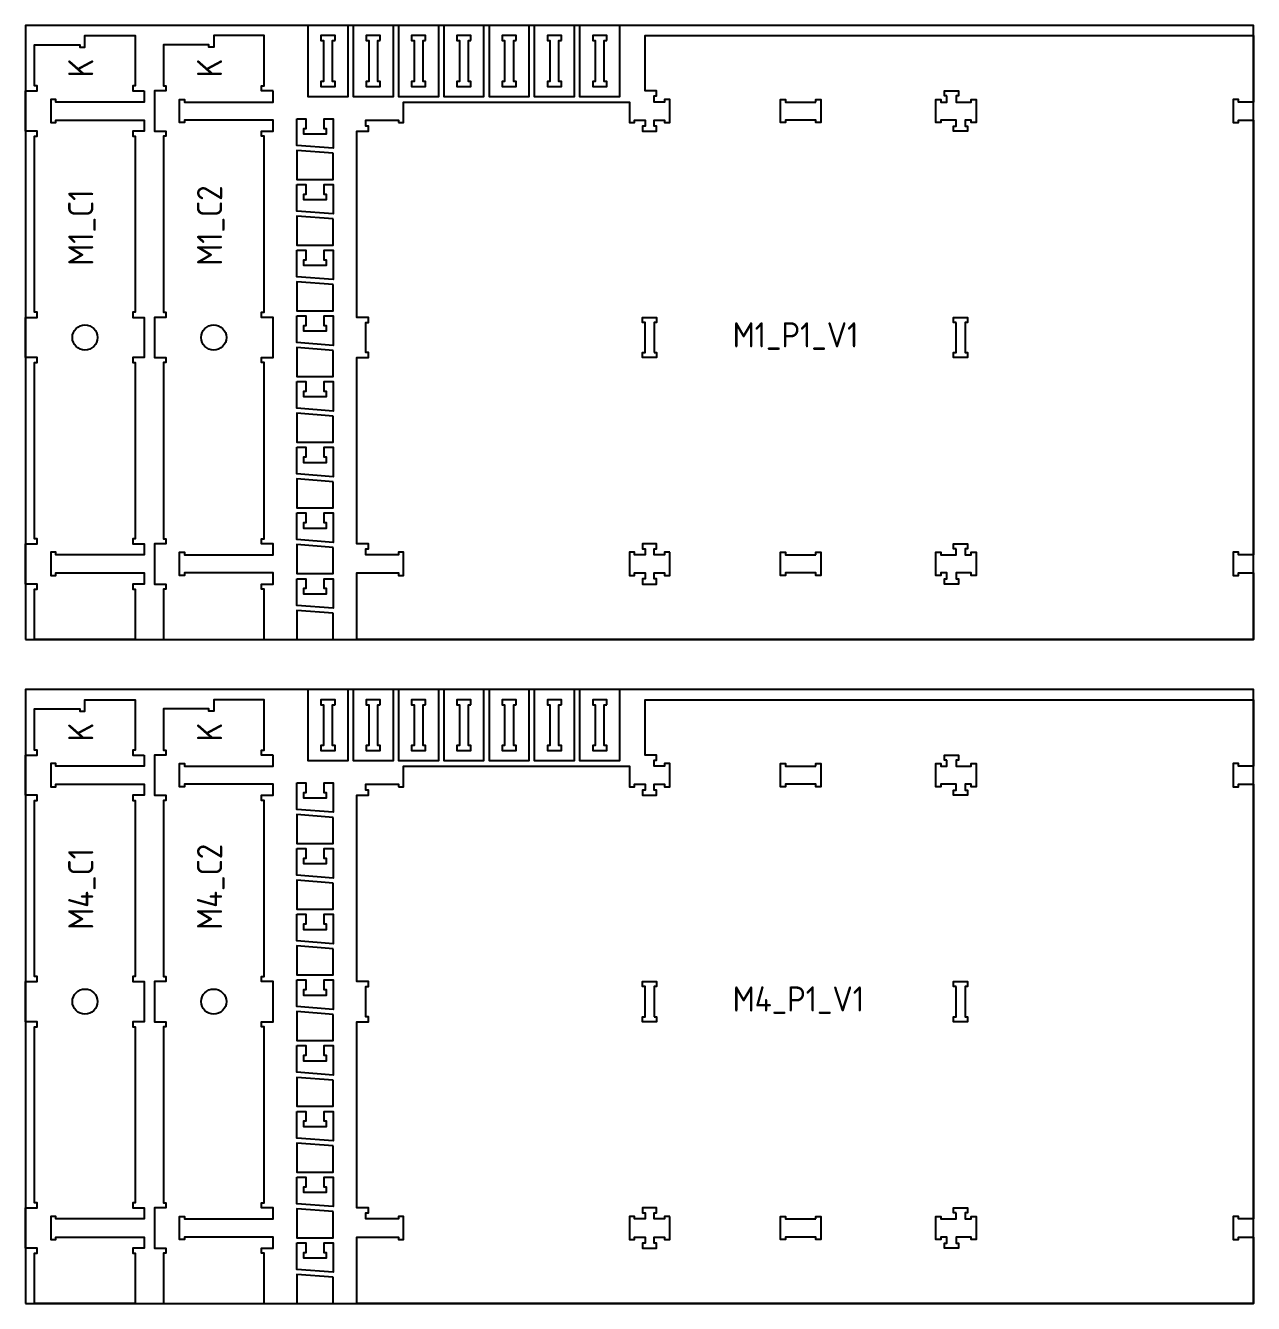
# Model space of a CAD drawing. Header units: millimetres. Extents: x -18174 to 50972, y 6312 to 16778.
# Drawn here: x -14968 to -12528, y 8953 to 11493 of the extents above; entities that cross this region are included whole.
import ezdxf

# ---------------------------------------------------------------- set-up
doc = ezdxf.new("R2010")
doc.units = ezdxf.units.MM
doc.header["$MEASUREMENT"] = 0
for name, color, linetype in [('freeswerk_CODES', 50, 'Continuous'), ('freeswerk_ELEMENTEN', 7, 'Continuous'), ('freeswerk_PLATEN', 3, 'Continuous')]:
    doc.layers.add(name, color=color, linetype=linetype)

msp = doc.modelspace()

# ---------------------------------------------------------------- linework, layer by layer
for centre in [(-14849.7, 10872.5), (-14593.7, 10872.5), (-14849.7, 9552.5), (-14593.7, 9552.5)]:
    msp.add_circle(centre, 25)
at = {"layer": 'freeswerk_ELEMENTEN'}
for points in [[(-14326.7, 11492.5), (-14406.7, 11492.5), (-14406.7, 11351.5), (-14326.7, 11351.5)], [(-14236.7, 11492.5), (-14316.7, 11492.5), (-14316.7, 11351.5), (-14236.7, 11351.5)], [(-14146.7, 11492.5), (-14226.7, 11492.5), (-14226.7, 11351.5), (-14146.7, 11351.5)], [(-14056.7, 11492.5), (-14136.7, 11492.5), (-14136.7, 11351.5), (-14056.7, 11351.5)], [(-13966.7, 11492.5), (-14046.7, 11492.5), (-14046.7, 11351.5), (-13966.7, 11351.5)], [(-13876.7, 11492.5), (-13956.7, 11492.5), (-13956.7, 11351.5), (-13876.7, 11351.5)], [(-13786.7, 11492.5), (-13866.7, 11492.5), (-13866.7, 11351.5), (-13786.7, 11351.5)], [(-14731.7, 11362.5), (-14731.7, 11340.5), (-14907.7, 11340.5), (-14907.7, 11345.5), (-14917.7, 11345.5), (-14917.7, 11299.5), (-14907.7, 11299.5), (-14907.7, 11304.5), (-14731.7, 11304.5), (-14731.7, 11282.5), (-14754.7, 11282.5), (-14754.7, 11272.5), (-14749.7, 11272.5), (-14749.7, 10922.5), (-14754.7, 10922.5), (-14754.7, 10912.5), (-14731.7, 10912.5), (-14731.7, 10832.5), (-14754.7, 10832.5), (-14754.7, 10822.5), (-14749.7, 10822.5), (-14749.7, 10472.5), (-14754.7, 10472.5), (-14754.7, 10462.5), (-14731.7, 10462.5), (-14731.7, 10440.5), (-14907.7, 10440.5), (-14907.7, 10445.5), (-14917.7, 10445.5), (-14917.7, 10399.5), (-14907.7, 10399.5), (-14907.7, 10404.5), (-14731.7, 10404.5), (-14731.7, 10382.5), (-14754.7, 10382.5), (-14754.7, 10372.5), (-14749.7, 10372.5), (-14749.7, 10272.5), (-14949.7, 10272.5), (-14949.7, 10372.5), (-14944.7, 10372.5), (-14944.7, 10382.5), (-14967.7, 10382.5), (-14967.7, 10462.5), (-14944.7, 10462.5), (-14944.7, 10472.5), (-14949.7, 10472.5), (-14949.7, 10822.5), (-14944.7, 10822.5), (-14944.7, 10832.5), (-14967.7, 10832.5), (-14967.7, 10912.5), (-14944.7, 10912.5), (-14944.7, 10922.5), (-14949.7, 10922.5), (-14949.7, 11272.5), (-14944.7, 11272.5), (-14944.7, 11282.5), (-14967.7, 11282.5), (-14967.7, 11362.5), (-14944.7, 11362.5), (-14944.7, 11372.5), (-14949.7, 11372.5), (-14949.7, 11454.5), (-14859.7, 11454.5), (-14859.7, 11449.5), (-14849.7, 11449.5), (-14849.7, 11472.5), (-14749.7, 11472.5), (-14749.7, 11372.5), (-14754.7, 11372.5), (-14754.7, 11362.5)], [(-14475.7, 11362.5), (-14498.7, 11362.5), (-14498.7, 11372.5), (-14493.7, 11372.5), (-14493.7, 11472.5), (-14593.7, 11472.5), (-14593.7, 11449.5), (-14603.7, 11449.5), (-14603.7, 11454.5), (-14693.7, 11454.5), (-14693.7, 11372.5), (-14688.7, 11372.5), (-14688.7, 11362.5), (-14711.7, 11362.5), (-14711.7, 11282.5), (-14688.7, 11282.5), (-14688.7, 11272.5), (-14693.7, 11272.5), (-14693.7, 10922.5), (-14688.7, 10922.5), (-14688.7, 10912.5), (-14711.7, 10912.5), (-14711.7, 10832.5), (-14688.7, 10832.5), (-14688.7, 10822.5), (-14693.7, 10822.5), (-14693.7, 10472.5), (-14688.7, 10472.5), (-14688.7, 10462.5), (-14711.7, 10462.5), (-14711.7, 10382.5), (-14688.7, 10382.5), (-14688.7, 10372.5), (-14693.7, 10372.5), (-14693.7, 10272.5), (-14493.7, 10272.5), (-14493.7, 10372.5), (-14498.7, 10372.5), (-14498.7, 10382.5), (-14475.7, 10382.5), (-14475.7, 10404.5), (-14651.7, 10404.5), (-14651.7, 10399.5), (-14661.7, 10399.5), (-14661.7, 10445.5), (-14651.7, 10445.5), (-14651.7, 10440.5), (-14475.7, 10440.5), (-14475.7, 10462.5), (-14498.7, 10462.5), (-14498.7, 10472.5), (-14493.7, 10472.5), (-14493.7, 10822.5), (-14498.7, 10822.5), (-14498.7, 10832.5), (-14475.7, 10832.5), (-14475.7, 10912.5), (-14498.7, 10912.5), (-14498.7, 10922.5), (-14493.7, 10922.5), (-14493.7, 11272.5), (-14498.7, 11272.5), (-14498.7, 11282.5), (-14475.7, 11282.5), (-14475.7, 11304.5), (-14651.7, 11304.5), (-14651.7, 11299.5), (-14661.7, 11299.5), (-14661.7, 11345.5), (-14651.7, 11345.5), (-14651.7, 11340.5), (-14475.7, 11340.5)], [(-14352.7, 11462.5), (-14352.7, 11472.5), (-14380.7, 11472.5), (-14380.7, 11462.5), (-14375.7, 11462.5), (-14375.7, 11381.5), (-14380.7, 11381.5), (-14380.7, 11371.5), (-14352.7, 11371.5), (-14352.7, 11381.5), (-14357.7, 11381.5), (-14357.7, 11462.5)], [(-14226.7, 11299.5), (-14216.7, 11299.5), (-14216.7, 11340.5), (-13767.7, 11340.5), (-13767.7, 11299.5), (-13757.7, 11299.5), (-13757.7, 11304.5), (-13736.7, 11304.5), (-13736.7, 11292.5), (-13741.7, 11292.5), (-13741.7, 11282.5), (-13713.7, 11282.5), (-13713.7, 11292.5), (-13718.7, 11292.5), (-13718.7, 11304.5), (-13697.7, 11304.5), (-13697.7, 11299.5), (-13687.7, 11299.5), (-13687.7, 11345.5), (-13697.7, 11345.5), (-13697.7, 11340.5), (-13718.7, 11340.5), (-13718.7, 11352.5), (-13713.7, 11352.5), (-13713.7, 11362.5), (-13736.7, 11362.5), (-13736.7, 11472.5), (-12527.7, 11472.5), (-12527.7, 11340.5), (-12557.7, 11340.5), (-12557.7, 11345.5), (-12567.7, 11345.5), (-12567.7, 11299.5), (-12557.7, 11299.5), (-12557.7, 11304.5), (-12527.7, 11304.5), (-12527.7, 10440.5), (-12557.7, 10440.5), (-12557.7, 10445.5), (-12567.7, 10445.5), (-12567.7, 10399.5), (-12557.7, 10399.5), (-12557.7, 10404.5), (-12527.7, 10404.5), (-12527.7, 10272.5), (-14309.5, 10272.5), (-14309.5, 10404.5), (-14226.7, 10404.5), (-14226.7, 10399.5), (-14216.7, 10399.5), (-14216.7, 10445.5), (-14226.7, 10445.5), (-14226.7, 10440.5), (-14291.5, 10440.5), (-14291.5, 10452.5), (-14286.5, 10452.5), (-14286.5, 10462.5), (-14309.5, 10462.5), (-14309.5, 10832.5), (-14286.5, 10832.5), (-14286.5, 10842.5), (-14291.5, 10842.5), (-14291.5, 10902.5), (-14286.5, 10902.5), (-14286.5, 10912.5), (-14309.5, 10912.5), (-14309.5, 11282.5), (-14286.5, 11282.5), (-14286.5, 11292.5), (-14291.5, 11292.5), (-14291.5, 11304.5), (-14226.7, 11304.5)], [(-14262.7, 11462.5), (-14262.7, 11472.5), (-14290.7, 11472.5), (-14290.7, 11462.5), (-14285.7, 11462.5), (-14285.7, 11381.5), (-14290.7, 11381.5), (-14290.7, 11371.5), (-14262.7, 11371.5), (-14262.7, 11381.5), (-14267.7, 11381.5), (-14267.7, 11462.5)], [(-14172.7, 11462.5), (-14172.7, 11472.5), (-14200.7, 11472.5), (-14200.7, 11462.5), (-14195.7, 11462.5), (-14195.7, 11381.5), (-14200.7, 11381.5), (-14200.7, 11371.5), (-14172.7, 11371.5), (-14172.7, 11381.5), (-14177.7, 11381.5), (-14177.7, 11462.5)], [(-14082.7, 11462.5), (-14082.7, 11472.5), (-14110.7, 11472.5), (-14110.7, 11462.5), (-14105.7, 11462.5), (-14105.7, 11381.5), (-14110.7, 11381.5), (-14110.7, 11371.5), (-14082.7, 11371.5), (-14082.7, 11381.5), (-14087.7, 11381.5), (-14087.7, 11462.5)], [(-13992.7, 11462.5), (-13992.7, 11472.5), (-14020.7, 11472.5), (-14020.7, 11462.5), (-14015.7, 11462.5), (-14015.7, 11381.5), (-14020.7, 11381.5), (-14020.7, 11371.5), (-13992.7, 11371.5), (-13992.7, 11381.5), (-13997.7, 11381.5), (-13997.7, 11462.5)], [(-13902.7, 11462.5), (-13902.7, 11472.5), (-13930.7, 11472.5), (-13930.7, 11462.5), (-13925.7, 11462.5), (-13925.7, 11381.5), (-13930.7, 11381.5), (-13930.7, 11371.5), (-13902.7, 11371.5), (-13902.7, 11381.5), (-13907.7, 11381.5), (-13907.7, 11462.5)], [(-13812.7, 11462.5), (-13812.7, 11472.5), (-13840.7, 11472.5), (-13840.7, 11462.5), (-13835.7, 11462.5), (-13835.7, 11381.5), (-13840.7, 11381.5), (-13840.7, 11371.5), (-13812.7, 11371.5), (-13812.7, 11381.5), (-13817.7, 11381.5), (-13817.7, 11462.5)], [(-13136.7, 11352.5), (-13141.7, 11352.5), (-13141.7, 11362.5), (-13113.7, 11362.5), (-13113.7, 11352.5), (-13118.7, 11352.5), (-13118.7, 11340.5), (-13088.7, 11340.5), (-13088.7, 11345.5), (-13078.7, 11345.5), (-13078.7, 11299.5), (-13088.7, 11299.5), (-13088.7, 11304.5), (-13100.7, 11304.5), (-13100.7, 11292.5), (-13095.7, 11292.5), (-13095.7, 11282.5), (-13123.7, 11282.5), (-13123.7, 11292.5), (-13118.7, 11292.5), (-13118.7, 11304.5), (-13148.7, 11304.5), (-13148.7, 11299.5), (-13158.7, 11299.5), (-13158.7, 11345.5), (-13148.7, 11345.5), (-13148.7, 11340.5), (-13136.7, 11340.5)], [(-13397.4, 11340.5), (-13397.4, 11345.5), (-13387.4, 11345.5), (-13387.4, 11299.5), (-13397.4, 11299.5), (-13397.4, 11304.5), (-13457.4, 11304.5), (-13457.4, 11299.5), (-13467.4, 11299.5), (-13467.4, 11345.5), (-13457.4, 11345.5), (-13457.4, 11340.5)], [(-14428.7, 11307.3), (-14410.7, 11307.3), (-14410.7, 11287.5), (-14415.7, 11287.5), (-14415.7, 11277.3), (-14369.5, 11277.3), (-14369.5, 11287.5), (-14374.5, 11287.5), (-14374.5, 11307.3), (-14356.5, 11307.3), (-14356.5, 11248.7), (-14428.7, 11254.3)], [(-14356.5, 11238.7), (-14428.7, 11244.3), (-14428.7, 11186.7), (-14356.5, 11186.7)], [(-14428.7, 11176.7), (-14410.7, 11176.7), (-14410.7, 11156.9), (-14415.7, 11156.9), (-14415.7, 11146.7), (-14369.5, 11146.7), (-14369.5, 11156.9), (-14374.5, 11156.9), (-14374.5, 11176.7), (-14356.5, 11176.7), (-14356.5, 11118.1), (-14428.7, 11123.7)], [(-14356.5, 11108.1), (-14428.7, 11113.7), (-14428.7, 11056.1), (-14356.5, 11056.1)], [(-14428.7, 11046.1), (-14410.7, 11046.1), (-14410.7, 11026.3), (-14415.7, 11026.3), (-14415.7, 11016.1), (-14369.5, 11016.1), (-14369.5, 11026.3), (-14374.5, 11026.3), (-14374.5, 11046.1), (-14356.5, 11046.1), (-14356.5, 10987.5), (-14428.7, 10993.1)], [(-14356.5, 10977.5), (-14428.7, 10983.1), (-14428.7, 10925.5), (-14356.5, 10925.5)], [(-14428.7, 10915.5), (-14410.7, 10915.5), (-14410.7, 10895.7), (-14415.7, 10895.7), (-14415.7, 10885.5), (-14369.5, 10885.5), (-14369.5, 10895.7), (-14374.5, 10895.7), (-14374.5, 10915.5), (-14356.5, 10915.5), (-14356.5, 10856.9), (-14428.7, 10862.5)], [(-13718.7, 10842.5), (-13713.7, 10842.5), (-13713.7, 10832.5), (-13741.7, 10832.5), (-13741.7, 10842.5), (-13736.7, 10842.5), (-13736.7, 10902.5), (-13741.7, 10902.5), (-13741.7, 10912.5), (-13713.7, 10912.5), (-13713.7, 10902.5), (-13718.7, 10902.5)], [(-13118.7, 10902.5), (-13123.7, 10902.5), (-13123.7, 10912.5), (-13095.7, 10912.5), (-13095.7, 10902.5), (-13100.7, 10902.5), (-13100.7, 10842.5), (-13095.7, 10842.5), (-13095.7, 10832.5), (-13123.7, 10832.5), (-13123.7, 10842.5), (-13118.7, 10842.5)], [(-14356.5, 10846.9), (-14428.7, 10852.5), (-14428.7, 10794.9), (-14356.5, 10794.9)], [(-14428.7, 10784.9), (-14410.7, 10784.9), (-14410.7, 10765.1), (-14415.7, 10765.1), (-14415.7, 10754.9), (-14369.5, 10754.9), (-14369.5, 10765.1), (-14374.5, 10765.1), (-14374.5, 10784.9), (-14356.5, 10784.9), (-14356.5, 10726.3), (-14428.7, 10731.9)], [(-14356.5, 10716.3), (-14428.7, 10721.9), (-14428.7, 10664.3), (-14356.5, 10664.3)], [(-14428.7, 10654.3), (-14410.7, 10654.3), (-14410.7, 10634.5), (-14415.7, 10634.5), (-14415.7, 10624.3), (-14369.5, 10624.3), (-14369.5, 10634.5), (-14374.5, 10634.5), (-14374.5, 10654.3), (-14356.5, 10654.3), (-14356.5, 10595.7), (-14428.7, 10601.3)], [(-14356.5, 10585.7), (-14428.7, 10591.3), (-14428.7, 10533.7), (-14356.5, 10533.7)], [(-14428.7, 10523.7), (-14410.7, 10523.7), (-14410.7, 10503.9), (-14415.7, 10503.9), (-14415.7, 10493.7), (-14369.5, 10493.7), (-14369.5, 10503.9), (-14374.5, 10503.9), (-14374.5, 10523.7), (-14356.5, 10523.7), (-14356.5, 10465.1), (-14428.7, 10470.7)], [(-14356.5, 10455.1), (-14428.7, 10460.7), (-14428.7, 10403.1), (-14356.5, 10403.1)], [(-13687.7, 10445.5), (-13697.7, 10445.5), (-13697.7, 10440.5), (-13718.7, 10440.5), (-13718.7, 10452.5), (-13713.7, 10452.5), (-13713.7, 10462.5), (-13741.7, 10462.5), (-13741.7, 10452.5), (-13736.7, 10452.5), (-13736.7, 10440.5), (-13757.7, 10440.5), (-13757.7, 10445.5), (-13767.7, 10445.5), (-13767.7, 10399.5), (-13757.7, 10399.5), (-13757.7, 10404.5), (-13736.7, 10404.5), (-13736.7, 10392.5), (-13741.7, 10392.5), (-13741.7, 10382.5), (-13713.7, 10382.5), (-13713.7, 10392.5), (-13718.7, 10392.5), (-13718.7, 10404.5), (-13697.7, 10404.5), (-13697.7, 10399.5), (-13687.7, 10399.5)], [(-13397.4, 10440.5), (-13397.4, 10445.5), (-13387.4, 10445.5), (-13387.4, 10399.5), (-13397.4, 10399.5), (-13397.4, 10404.5), (-13457.4, 10404.5), (-13457.4, 10399.5), (-13467.4, 10399.5), (-13467.4, 10445.5), (-13457.4, 10445.5), (-13457.4, 10440.5)], [(-13118.7, 10452.5), (-13123.7, 10452.5), (-13123.7, 10462.5), (-13095.7, 10462.5), (-13095.7, 10452.5), (-13100.7, 10452.5), (-13100.7, 10440.5), (-13088.7, 10440.5), (-13088.7, 10445.5), (-13078.7, 10445.5), (-13078.7, 10399.5), (-13088.7, 10399.5), (-13088.7, 10404.5), (-13118.7, 10404.5), (-13118.7, 10392.5), (-13113.7, 10392.5), (-13113.7, 10382.5), (-13141.7, 10382.5), (-13141.7, 10392.5), (-13136.7, 10392.5), (-13136.7, 10404.5), (-13148.7, 10404.5), (-13148.7, 10399.5), (-13158.7, 10399.5), (-13158.7, 10445.5), (-13148.7, 10445.5), (-13148.7, 10440.5), (-13118.7, 10440.5)], [(-14428.7, 10393.1), (-14410.7, 10393.1), (-14410.7, 10373.3), (-14415.7, 10373.3), (-14415.7, 10363.1), (-14369.5, 10363.1), (-14369.5, 10373.3), (-14374.5, 10373.3), (-14374.5, 10393.1), (-14356.5, 10393.1), (-14356.5, 10334.5), (-14428.7, 10340.1)], [(-14356.5, 10324.5), (-14428.7, 10330.1), (-14428.7, 10272.5), (-14356.5, 10272.5)], [(-14326.7, 10172.5), (-14406.7, 10172.5), (-14406.7, 10031.5), (-14326.7, 10031.5)], [(-14236.7, 10172.5), (-14316.7, 10172.5), (-14316.7, 10031.5), (-14236.7, 10031.5)], [(-14146.7, 10172.5), (-14226.7, 10172.5), (-14226.7, 10031.5), (-14146.7, 10031.5)], [(-14056.7, 10172.5), (-14136.7, 10172.5), (-14136.7, 10031.5), (-14056.7, 10031.5)], [(-13966.7, 10172.5), (-14046.7, 10172.5), (-14046.7, 10031.5), (-13966.7, 10031.5)], [(-13876.7, 10172.5), (-13956.7, 10172.5), (-13956.7, 10031.5), (-13876.7, 10031.5)], [(-13786.7, 10172.5), (-13866.7, 10172.5), (-13866.7, 10031.5), (-13786.7, 10031.5)], [(-14731.7, 10042.5), (-14731.7, 10020.5), (-14907.7, 10020.5), (-14907.7, 10025.5), (-14917.7, 10025.5), (-14917.7, 9979.5), (-14907.7, 9979.5), (-14907.7, 9984.5), (-14731.7, 9984.5), (-14731.7, 9962.5), (-14754.7, 9962.5), (-14754.7, 9952.5), (-14749.7, 9952.5), (-14749.7, 9602.5), (-14754.7, 9602.5), (-14754.7, 9592.5), (-14731.7, 9592.5), (-14731.7, 9512.5), (-14754.7, 9512.5), (-14754.7, 9502.5), (-14749.7, 9502.5), (-14749.7, 9152.5), (-14754.7, 9152.5), (-14754.7, 9142.5), (-14731.7, 9142.5), (-14731.7, 9120.5), (-14907.7, 9120.5), (-14907.7, 9125.5), (-14917.7, 9125.5), (-14917.7, 9079.5), (-14907.7, 9079.5), (-14907.7, 9084.5), (-14731.7, 9084.5), (-14731.7, 9062.5), (-14754.7, 9062.5), (-14754.7, 9052.5), (-14749.7, 9052.5), (-14749.7, 8952.5), (-14949.7, 8952.5), (-14949.7, 9052.5), (-14944.7, 9052.5), (-14944.7, 9062.5), (-14967.7, 9062.5), (-14967.7, 9142.5), (-14944.7, 9142.5), (-14944.7, 9152.5), (-14949.7, 9152.5), (-14949.7, 9502.5), (-14944.7, 9502.5), (-14944.7, 9512.5), (-14967.7, 9512.5), (-14967.7, 9592.5), (-14944.7, 9592.5), (-14944.7, 9602.5), (-14949.7, 9602.5), (-14949.7, 9952.5), (-14944.7, 9952.5), (-14944.7, 9962.5), (-14967.7, 9962.5), (-14967.7, 10042.5), (-14944.7, 10042.5), (-14944.7, 10052.5), (-14949.7, 10052.5), (-14949.7, 10134.5), (-14859.7, 10134.5), (-14859.7, 10129.5), (-14849.7, 10129.5), (-14849.7, 10152.5), (-14749.7, 10152.5), (-14749.7, 10052.5), (-14754.7, 10052.5), (-14754.7, 10042.5)], [(-14475.7, 10042.5), (-14498.7, 10042.5), (-14498.7, 10052.5), (-14493.7, 10052.5), (-14493.7, 10152.5), (-14593.7, 10152.5), (-14593.7, 10129.5), (-14603.7, 10129.5), (-14603.7, 10134.5), (-14693.7, 10134.5), (-14693.7, 10052.5), (-14688.7, 10052.5), (-14688.7, 10042.5), (-14711.7, 10042.5), (-14711.7, 9962.5), (-14688.7, 9962.5), (-14688.7, 9952.5), (-14693.7, 9952.5), (-14693.7, 9602.5), (-14688.7, 9602.5), (-14688.7, 9592.5), (-14711.7, 9592.5), (-14711.7, 9512.5), (-14688.7, 9512.5), (-14688.7, 9502.5), (-14693.7, 9502.5), (-14693.7, 9152.5), (-14688.7, 9152.5), (-14688.7, 9142.5), (-14711.7, 9142.5), (-14711.7, 9062.5), (-14688.7, 9062.5), (-14688.7, 9052.5), (-14693.7, 9052.5), (-14693.7, 8952.5), (-14493.7, 8952.5), (-14493.7, 9052.5), (-14498.7, 9052.5), (-14498.7, 9062.5), (-14475.7, 9062.5), (-14475.7, 9084.5), (-14651.7, 9084.5), (-14651.7, 9079.5), (-14661.7, 9079.5), (-14661.7, 9125.5), (-14651.7, 9125.5), (-14651.7, 9120.5), (-14475.7, 9120.5), (-14475.7, 9142.5), (-14498.7, 9142.5), (-14498.7, 9152.5), (-14493.7, 9152.5), (-14493.7, 9502.5), (-14498.7, 9502.5), (-14498.7, 9512.5), (-14475.7, 9512.5), (-14475.7, 9592.5), (-14498.7, 9592.5), (-14498.7, 9602.5), (-14493.7, 9602.5), (-14493.7, 9952.5), (-14498.7, 9952.5), (-14498.7, 9962.5), (-14475.7, 9962.5), (-14475.7, 9984.5), (-14651.7, 9984.5), (-14651.7, 9979.5), (-14661.7, 9979.5), (-14661.7, 10025.5), (-14651.7, 10025.5), (-14651.7, 10020.5), (-14475.7, 10020.5)], [(-14352.7, 10142.5), (-14352.7, 10152.5), (-14380.7, 10152.5), (-14380.7, 10142.5), (-14375.7, 10142.5), (-14375.7, 10061.5), (-14380.7, 10061.5), (-14380.7, 10051.5), (-14352.7, 10051.5), (-14352.7, 10061.5), (-14357.7, 10061.5), (-14357.7, 10142.5)], [(-14226.7, 9979.5), (-14216.7, 9979.5), (-14216.7, 10020.5), (-13767.7, 10020.5), (-13767.7, 9979.5), (-13757.7, 9979.5), (-13757.7, 9984.5), (-13736.7, 9984.5), (-13736.7, 9972.5), (-13741.7, 9972.5), (-13741.7, 9962.5), (-13713.7, 9962.5), (-13713.7, 9972.5), (-13718.7, 9972.5), (-13718.7, 9984.5), (-13697.7, 9984.5), (-13697.7, 9979.5), (-13687.7, 9979.5), (-13687.7, 10025.5), (-13697.7, 10025.5), (-13697.7, 10020.5), (-13718.7, 10020.5), (-13718.7, 10032.5), (-13713.7, 10032.5), (-13713.7, 10042.5), (-13736.7, 10042.5), (-13736.7, 10152.5), (-12527.7, 10152.5), (-12527.7, 10020.5), (-12557.7, 10020.5), (-12557.7, 10025.5), (-12567.7, 10025.5), (-12567.7, 9979.5), (-12557.7, 9979.5), (-12557.7, 9984.5), (-12527.7, 9984.5), (-12527.7, 9120.5), (-12557.7, 9120.5), (-12557.7, 9125.5), (-12567.7, 9125.5), (-12567.7, 9079.5), (-12557.7, 9079.5), (-12557.7, 9084.5), (-12527.7, 9084.5), (-12527.7, 8952.5), (-14309.5, 8952.5), (-14309.5, 9084.5), (-14226.7, 9084.5), (-14226.7, 9079.5), (-14216.7, 9079.5), (-14216.7, 9125.5), (-14226.7, 9125.5), (-14226.7, 9120.5), (-14291.5, 9120.5), (-14291.5, 9132.5), (-14286.5, 9132.5), (-14286.5, 9142.5), (-14309.5, 9142.5), (-14309.5, 9512.5), (-14286.5, 9512.5), (-14286.5, 9522.5), (-14291.5, 9522.5), (-14291.5, 9582.5), (-14286.5, 9582.5), (-14286.5, 9592.5), (-14309.5, 9592.5), (-14309.5, 9962.5), (-14286.5, 9962.5), (-14286.5, 9972.5), (-14291.5, 9972.5), (-14291.5, 9984.5), (-14226.7, 9984.5)], [(-14262.7, 10142.5), (-14262.7, 10152.5), (-14290.7, 10152.5), (-14290.7, 10142.5), (-14285.7, 10142.5), (-14285.7, 10061.5), (-14290.7, 10061.5), (-14290.7, 10051.5), (-14262.7, 10051.5), (-14262.7, 10061.5), (-14267.7, 10061.5), (-14267.7, 10142.5)], [(-14172.7, 10142.5), (-14172.7, 10152.5), (-14200.7, 10152.5), (-14200.7, 10142.5), (-14195.7, 10142.5), (-14195.7, 10061.5), (-14200.7, 10061.5), (-14200.7, 10051.5), (-14172.7, 10051.5), (-14172.7, 10061.5), (-14177.7, 10061.5), (-14177.7, 10142.5)], [(-14082.7, 10142.5), (-14082.7, 10152.5), (-14110.7, 10152.5), (-14110.7, 10142.5), (-14105.7, 10142.5), (-14105.7, 10061.5), (-14110.7, 10061.5), (-14110.7, 10051.5), (-14082.7, 10051.5), (-14082.7, 10061.5), (-14087.7, 10061.5), (-14087.7, 10142.5)], [(-13992.7, 10142.5), (-13992.7, 10152.5), (-14020.7, 10152.5), (-14020.7, 10142.5), (-14015.7, 10142.5), (-14015.7, 10061.5), (-14020.7, 10061.5), (-14020.7, 10051.5), (-13992.7, 10051.5), (-13992.7, 10061.5), (-13997.7, 10061.5), (-13997.7, 10142.5)], [(-13902.7, 10142.5), (-13902.7, 10152.5), (-13930.7, 10152.5), (-13930.7, 10142.5), (-13925.7, 10142.5), (-13925.7, 10061.5), (-13930.7, 10061.5), (-13930.7, 10051.5), (-13902.7, 10051.5), (-13902.7, 10061.5), (-13907.7, 10061.5), (-13907.7, 10142.5)], [(-13812.7, 10142.5), (-13812.7, 10152.5), (-13840.7, 10152.5), (-13840.7, 10142.5), (-13835.7, 10142.5), (-13835.7, 10061.5), (-13840.7, 10061.5), (-13840.7, 10051.5), (-13812.7, 10051.5), (-13812.7, 10061.5), (-13817.7, 10061.5), (-13817.7, 10142.5)], [(-13136.7, 10032.5), (-13141.7, 10032.5), (-13141.7, 10042.5), (-13113.7, 10042.5), (-13113.7, 10032.5), (-13118.7, 10032.5), (-13118.7, 10020.5), (-13088.7, 10020.5), (-13088.7, 10025.5), (-13078.7, 10025.5), (-13078.7, 9979.5), (-13088.7, 9979.5), (-13088.7, 9984.5), (-13100.7, 9984.5), (-13100.7, 9972.5), (-13095.7, 9972.5), (-13095.7, 9962.5), (-13123.7, 9962.5), (-13123.7, 9972.5), (-13118.7, 9972.5), (-13118.7, 9984.5), (-13148.7, 9984.5), (-13148.7, 9979.5), (-13158.7, 9979.5), (-13158.7, 10025.5), (-13148.7, 10025.5), (-13148.7, 10020.5), (-13136.7, 10020.5)], [(-13397.4, 10020.5), (-13397.4, 10025.5), (-13387.4, 10025.5), (-13387.4, 9979.5), (-13397.4, 9979.5), (-13397.4, 9984.5), (-13457.4, 9984.5), (-13457.4, 9979.5), (-13467.4, 9979.5), (-13467.4, 10025.5), (-13457.4, 10025.5), (-13457.4, 10020.5)], [(-14428.7, 9987.3), (-14410.7, 9987.3), (-14410.7, 9967.5), (-14415.7, 9967.5), (-14415.7, 9957.3), (-14369.5, 9957.3), (-14369.5, 9967.5), (-14374.5, 9967.5), (-14374.5, 9987.3), (-14356.5, 9987.3), (-14356.5, 9928.7), (-14428.7, 9934.3)], [(-14356.5, 9918.7), (-14428.7, 9924.3), (-14428.7, 9866.7), (-14356.5, 9866.7)], [(-14428.7, 9856.7), (-14410.7, 9856.7), (-14410.7, 9836.9), (-14415.7, 9836.9), (-14415.7, 9826.7), (-14369.5, 9826.7), (-14369.5, 9836.9), (-14374.5, 9836.9), (-14374.5, 9856.7), (-14356.5, 9856.7), (-14356.5, 9798.1), (-14428.7, 9803.7)], [(-14356.5, 9788.1), (-14428.7, 9793.7), (-14428.7, 9736.1), (-14356.5, 9736.1)], [(-14428.7, 9726.1), (-14410.7, 9726.1), (-14410.7, 9706.3), (-14415.7, 9706.3), (-14415.7, 9696.1), (-14369.5, 9696.1), (-14369.5, 9706.3), (-14374.5, 9706.3), (-14374.5, 9726.1), (-14356.5, 9726.1), (-14356.5, 9667.5), (-14428.7, 9673.1)], [(-14356.5, 9657.5), (-14428.7, 9663.1), (-14428.7, 9605.5), (-14356.5, 9605.5)], [(-14428.7, 9595.5), (-14410.7, 9595.5), (-14410.7, 9575.7), (-14415.7, 9575.7), (-14415.7, 9565.5), (-14369.5, 9565.5), (-14369.5, 9575.7), (-14374.5, 9575.7), (-14374.5, 9595.5), (-14356.5, 9595.5), (-14356.5, 9536.9), (-14428.7, 9542.5)], [(-13718.7, 9522.5), (-13713.7, 9522.5), (-13713.7, 9512.5), (-13741.7, 9512.5), (-13741.7, 9522.5), (-13736.7, 9522.5), (-13736.7, 9582.5), (-13741.7, 9582.5), (-13741.7, 9592.5), (-13713.7, 9592.5), (-13713.7, 9582.5), (-13718.7, 9582.5)], [(-13118.7, 9582.5), (-13123.7, 9582.5), (-13123.7, 9592.5), (-13095.7, 9592.5), (-13095.7, 9582.5), (-13100.7, 9582.5), (-13100.7, 9522.5), (-13095.7, 9522.5), (-13095.7, 9512.5), (-13123.7, 9512.5), (-13123.7, 9522.5), (-13118.7, 9522.5)], [(-14356.5, 9526.9), (-14428.7, 9532.5), (-14428.7, 9474.9), (-14356.5, 9474.9)], [(-14428.7, 9464.9), (-14410.7, 9464.9), (-14410.7, 9445.1), (-14415.7, 9445.1), (-14415.7, 9434.9), (-14369.5, 9434.9), (-14369.5, 9445.1), (-14374.5, 9445.1), (-14374.5, 9464.9), (-14356.5, 9464.9), (-14356.5, 9406.3), (-14428.7, 9411.9)], [(-14356.5, 9396.3), (-14428.7, 9401.9), (-14428.7, 9344.3), (-14356.5, 9344.3)], [(-14428.7, 9334.3), (-14410.7, 9334.3), (-14410.7, 9314.5), (-14415.7, 9314.5), (-14415.7, 9304.3), (-14369.5, 9304.3), (-14369.5, 9314.5), (-14374.5, 9314.5), (-14374.5, 9334.3), (-14356.5, 9334.3), (-14356.5, 9275.7), (-14428.7, 9281.3)], [(-14356.5, 9265.7), (-14428.7, 9271.3), (-14428.7, 9213.7), (-14356.5, 9213.7)], [(-14428.7, 9203.7), (-14410.7, 9203.7), (-14410.7, 9183.9), (-14415.7, 9183.9), (-14415.7, 9173.7), (-14369.5, 9173.7), (-14369.5, 9183.9), (-14374.5, 9183.9), (-14374.5, 9203.7), (-14356.5, 9203.7), (-14356.5, 9145.1), (-14428.7, 9150.7)], [(-14356.5, 9135.1), (-14428.7, 9140.7), (-14428.7, 9083.1), (-14356.5, 9083.1)], [(-13687.7, 9125.5), (-13697.7, 9125.5), (-13697.7, 9120.5), (-13718.7, 9120.5), (-13718.7, 9132.5), (-13713.7, 9132.5), (-13713.7, 9142.5), (-13741.7, 9142.5), (-13741.7, 9132.5), (-13736.7, 9132.5), (-13736.7, 9120.5), (-13757.7, 9120.5), (-13757.7, 9125.5), (-13767.7, 9125.5), (-13767.7, 9079.5), (-13757.7, 9079.5), (-13757.7, 9084.5), (-13736.7, 9084.5), (-13736.7, 9072.5), (-13741.7, 9072.5), (-13741.7, 9062.5), (-13713.7, 9062.5), (-13713.7, 9072.5), (-13718.7, 9072.5), (-13718.7, 9084.5), (-13697.7, 9084.5), (-13697.7, 9079.5), (-13687.7, 9079.5)], [(-13397.4, 9120.5), (-13397.4, 9125.5), (-13387.4, 9125.5), (-13387.4, 9079.5), (-13397.4, 9079.5), (-13397.4, 9084.5), (-13457.4, 9084.5), (-13457.4, 9079.5), (-13467.4, 9079.5), (-13467.4, 9125.5), (-13457.4, 9125.5), (-13457.4, 9120.5)], [(-13118.7, 9132.5), (-13123.7, 9132.5), (-13123.7, 9142.5), (-13095.7, 9142.5), (-13095.7, 9132.5), (-13100.7, 9132.5), (-13100.7, 9120.5), (-13088.7, 9120.5), (-13088.7, 9125.5), (-13078.7, 9125.5), (-13078.7, 9079.5), (-13088.7, 9079.5), (-13088.7, 9084.5), (-13118.7, 9084.5), (-13118.7, 9072.5), (-13113.7, 9072.5), (-13113.7, 9062.5), (-13141.7, 9062.5), (-13141.7, 9072.5), (-13136.7, 9072.5), (-13136.7, 9084.5), (-13148.7, 9084.5), (-13148.7, 9079.5), (-13158.7, 9079.5), (-13158.7, 9125.5), (-13148.7, 9125.5), (-13148.7, 9120.5), (-13118.7, 9120.5)], [(-14428.7, 9073.1), (-14410.7, 9073.1), (-14410.7, 9053.3), (-14415.7, 9053.3), (-14415.7, 9043.1), (-14369.5, 9043.1), (-14369.5, 9053.3), (-14374.5, 9053.3), (-14374.5, 9073.1), (-14356.5, 9073.1), (-14356.5, 9014.5), (-14428.7, 9020.1)], [(-14356.5, 9004.5), (-14428.7, 9010.1), (-14428.7, 8952.5), (-14356.5, 8952.5)]]:
    msp.add_lwpolyline(points, close=True, dxfattribs=at)
at = {"layer": 'freeswerk_PLATEN'}
for points in [[(-14967.7, 10272.5), (-12527.7, 10272.5), (-12527.7, 11492.5), (-14967.7, 11492.5)], [(-14967.7, 8952.5), (-12527.7, 8952.5), (-12527.7, 10172.5), (-14967.7, 10172.5)]]:
    msp.add_lwpolyline(points, close=True, dxfattribs=at)

# ---------------------------------------------------------------- texts
at = {"layer": 'freeswerk_CODES', "char_height": 50, "attachment_point": 1, "rotation": 90}
for s, width, insert in [('{\\Fiso|c0;K}', 50, (-14883, 11389.5)), ('{\\Fiso|c0;K}', 50, (-14627, 11389.5)), ('{\\Fiso|c0;M1_C1}', 318.081, (-14883, 11015)), ('{\\Fiso|c0;M1_C2}', 318.081, (-14627, 11015)), ('{\\Fiso|c0;K}', 50, (-14883, 10069.5)), ('{\\Fiso|c0;K}', 50, (-14627, 10069.5)), ('{\\Fiso|c0;M4_C2}', 318.081, (-14627, 9695)), ('{\\Fiso|c0;M4_C1}', 318.081, (-14883, 9695))]:
    msp.add_mtext_dynamic_manual_height_columns(s, width=width, gutter_width=1456.3, heights=[0], dxfattribs=dict(at, insert=insert))
at = {"layer": 'freeswerk_CODES', "char_height": 50, "attachment_point": 1}
for s, insert in [('{\\Fiso|c0;M1_P1_V1}', (-13562.5, 10902.7)), ('{\\Fiso|c0;M4_P1_V1}', (-13562.5, 9582.7))]:
    msp.add_mtext_dynamic_manual_height_columns(s, width=318.081, gutter_width=1456.3, heights=[0], dxfattribs=dict(at, insert=insert))

doc.saveas('drawing.dxf')
